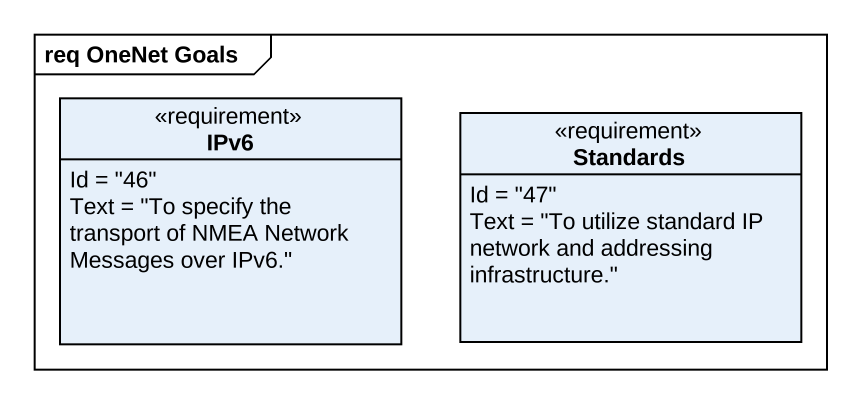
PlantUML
@startuml
mainframe req OneNet Goals
hide circle
hide empty members
class IPv6 <<requirement>> {
  Id = "46"
  Text = "To specify the transport of NMEA Network Messages over IPv6."
}
class Standards <<requirement>> {
  Id = "47"
  Text = "To utilize standard IP network and addressing infrastructure."
}
@enduml
